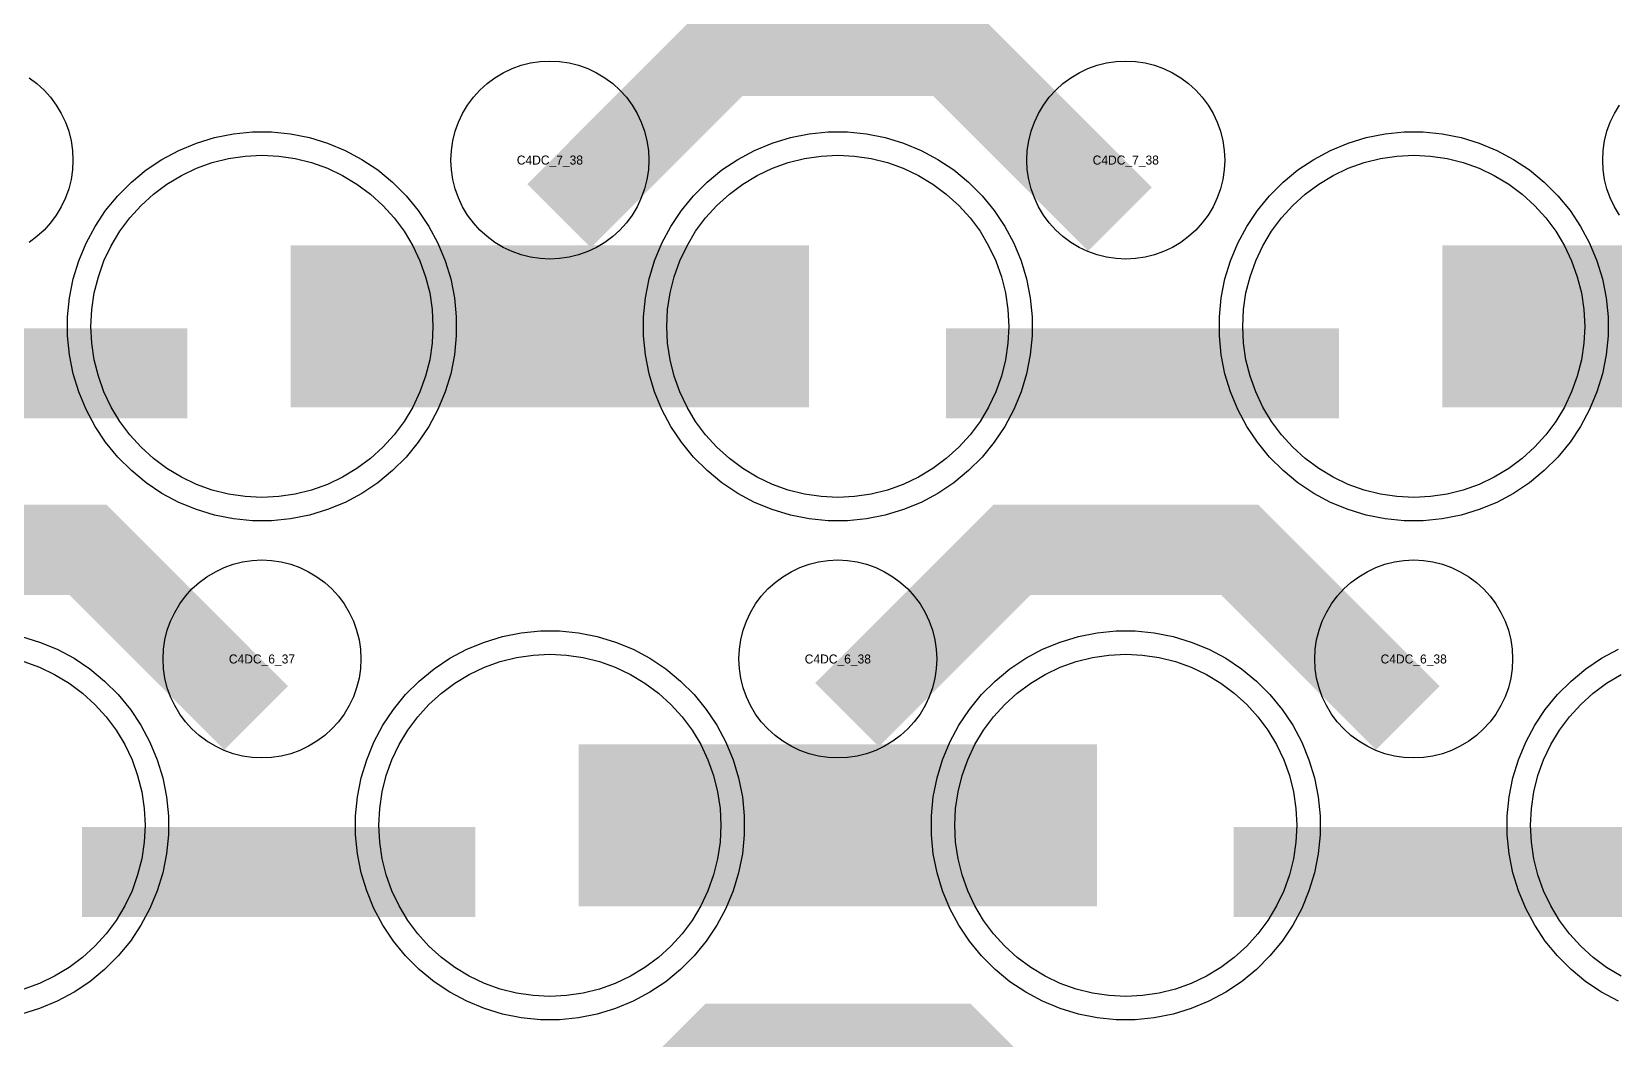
# Model space of a CAD drawing. Extents: x -11880 to 11880, y -14992 to 14992.
# Drawn here: x 16 to 455.8, y -14067.6 to -13787.8 of the extents above; entities that cross this region are included whole.
import ezdxf
from ezdxf.enums import TextEntityAlignment as Align

# ---------------------------------------------------------------- set-up
doc = ezdxf.new("R2010")
doc.units = 0
doc.header["$MEASUREMENT"] = 0
for name, color, linetype in [('GDS_775_DT_237', 138, 'CONTINUOUS'), ('RDL1_FS', 34, 'CONTINUOUS'), ('RDL_BS', 160, 'CONTINUOUS')]:
    doc.layers.add(name, color=color, linetype=linetype)

msp = doc.modelspace()

# ---------------------------------------------------------------- linework, layer by layer
at = {"layer": 'RDL1_FS', "color": 241, "true_color": 0xf7abae}
for points in [[(80, -13917.124), (75.343, -13916.895), (70.732, -13916.211), (66.209, -13915.079), (61.819, -13913.507), (57.605, -13911.515), (53.605, -13909.117), (49.86, -13906.339), (46.406, -13903.209), (43.276, -13899.755), (40.498, -13896.01), (38.1, -13892.01), (36.108, -13887.796), (34.536, -13883.406), (33.404, -13878.883), (32.72, -13874.272), (32.491, -13869.615), (32.72, -13864.958), (33.404, -13860.347), (34.536, -13855.824), (36.108, -13851.434), (38.1, -13847.22), (40.498, -13843.22), (43.276, -13839.475), (46.406, -13836.021), (49.86, -13832.891), (53.605, -13830.113), (57.605, -13827.715), (61.819, -13825.723), (66.209, -13824.151), (70.732, -13823.019), (75.343, -13822.335), (80, -13822.106), (84.657, -13822.335), (89.268, -13823.019), (93.791, -13824.151), (98.181, -13825.723), (102.395, -13827.715), (106.395, -13830.113), (110.14, -13832.891), (113.594, -13836.021), (116.724, -13839.475), (119.502, -13843.22), (121.9, -13847.22), (123.892, -13851.434), (125.464, -13855.824), (126.596, -13860.347), (127.28, -13864.958), (127.509, -13869.615), (127.28, -13874.272), (126.596, -13878.883), (125.464, -13883.406), (123.892, -13887.796), (121.9, -13892.01), (119.502, -13896.01), (116.724, -13899.755), (113.594, -13903.209), (110.14, -13906.339), (106.395, -13909.117), (102.395, -13911.515), (98.181, -13913.507), (93.791, -13915.079), (89.268, -13916.211), (84.657, -13916.895)], [(240, -13917.124), (235.343, -13916.895), (230.732, -13916.211), (226.209, -13915.079), (221.819, -13913.507), (217.605, -13911.515), (213.605, -13909.117), (209.86, -13906.339), (206.406, -13903.209), (203.276, -13899.755), (200.498, -13896.01), (198.1, -13892.01), (196.108, -13887.796), (194.536, -13883.406), (193.404, -13878.883), (192.72, -13874.272), (192.491, -13869.615), (192.72, -13864.958), (193.404, -13860.347), (194.536, -13855.824), (196.108, -13851.434), (198.1, -13847.22), (200.498, -13843.22), (203.276, -13839.475), (206.406, -13836.021), (209.86, -13832.891), (213.605, -13830.113), (217.605, -13827.715), (221.819, -13825.723), (226.209, -13824.151), (230.732, -13823.019), (235.343, -13822.335), (240, -13822.106), (244.657, -13822.335), (249.268, -13823.019), (253.791, -13824.151), (258.181, -13825.723), (262.395, -13827.715), (266.395, -13830.113), (270.14, -13832.891), (273.594, -13836.021), (276.724, -13839.475), (279.502, -13843.22), (281.9, -13847.22), (283.892, -13851.434), (285.464, -13855.824), (286.596, -13860.347), (287.28, -13864.958), (287.509, -13869.615), (287.28, -13874.272), (286.596, -13878.883), (285.464, -13883.406), (283.892, -13887.796), (281.9, -13892.01), (279.502, -13896.01), (276.724, -13899.755), (273.594, -13903.209), (270.14, -13906.339), (266.395, -13909.117), (262.395, -13911.515), (258.181, -13913.507), (253.791, -13915.079), (249.268, -13916.211), (244.657, -13916.895)], [(400, -13917.124), (395.343, -13916.895), (390.732, -13916.211), (386.209, -13915.079), (381.819, -13913.507), (377.605, -13911.515), (373.605, -13909.117), (369.86, -13906.339), (366.406, -13903.209), (363.276, -13899.755), (360.498, -13896.01), (358.1, -13892.01), (356.108, -13887.796), (354.536, -13883.406), (353.404, -13878.883), (352.72, -13874.272), (352.491, -13869.615), (352.72, -13864.958), (353.404, -13860.347), (354.536, -13855.824), (356.108, -13851.434), (358.1, -13847.22), (360.498, -13843.22), (363.276, -13839.475), (366.406, -13836.021), (369.86, -13832.891), (373.605, -13830.113), (377.605, -13827.715), (381.819, -13825.723), (386.209, -13824.151), (390.732, -13823.019), (395.343, -13822.335), (400, -13822.106), (404.657, -13822.335), (409.268, -13823.019), (413.791, -13824.151), (418.181, -13825.723), (422.395, -13827.715), (426.395, -13830.113), (430.14, -13832.891), (433.594, -13836.021), (436.724, -13839.475), (439.502, -13843.22), (441.9, -13847.22), (443.892, -13851.434), (445.464, -13855.824), (446.596, -13860.347), (447.28, -13864.958), (447.509, -13869.615), (447.28, -13874.272), (446.596, -13878.883), (445.464, -13883.406), (443.892, -13887.796), (441.9, -13892.01), (439.502, -13896.01), (436.724, -13899.755), (433.594, -13903.209), (430.14, -13906.339), (426.395, -13909.117), (422.395, -13911.515), (418.181, -13913.507), (413.791, -13915.079), (409.268, -13916.211), (404.657, -13916.895)], [(160, -14055.689), (155.343, -14055.46), (150.732, -14054.776), (146.209, -14053.644), (141.819, -14052.072), (137.605, -14050.08), (133.605, -14047.682), (129.86, -14044.904), (126.406, -14041.774), (123.276, -14038.32), (120.498, -14034.575), (118.1, -14030.575), (116.108, -14026.361), (114.536, -14021.971), (113.404, -14017.448), (112.72, -14012.837), (112.491, -14008.18), (112.72, -14003.523), (113.404, -13998.912), (114.536, -13994.389), (116.108, -13989.999), (118.1, -13985.785), (120.498, -13981.785), (123.276, -13978.04), (126.406, -13974.586), (129.86, -13971.456), (133.605, -13968.678), (137.605, -13966.28), (141.819, -13964.288), (146.209, -13962.716), (150.732, -13961.584), (155.343, -13960.9), (160, -13960.671), (164.657, -13960.9), (169.268, -13961.584), (173.791, -13962.716), (178.181, -13964.288), (182.395, -13966.28), (186.395, -13968.678), (190.14, -13971.456), (193.594, -13974.586), (196.724, -13978.04), (199.502, -13981.785), (201.9, -13985.785), (203.892, -13989.999), (205.464, -13994.389), (206.596, -13998.912), (207.28, -14003.523), (207.509, -14008.18), (207.28, -14012.837), (206.596, -14017.448), (205.464, -14021.971), (203.892, -14026.361), (201.9, -14030.575), (199.502, -14034.575), (196.724, -14038.32), (193.594, -14041.774), (190.14, -14044.904), (186.395, -14047.682), (182.395, -14050.08), (178.181, -14052.072), (173.791, -14053.644), (169.268, -14054.776), (164.657, -14055.46)], [(320, -14055.689), (315.343, -14055.46), (310.732, -14054.776), (306.209, -14053.644), (301.819, -14052.072), (297.605, -14050.08), (293.605, -14047.682), (289.86, -14044.904), (286.406, -14041.774), (283.276, -14038.32), (280.498, -14034.575), (278.1, -14030.575), (276.108, -14026.361), (274.536, -14021.971), (273.404, -14017.448), (272.72, -14012.837), (272.491, -14008.18), (272.72, -14003.523), (273.404, -13998.912), (274.536, -13994.389), (276.108, -13989.999), (278.1, -13985.785), (280.498, -13981.785), (283.276, -13978.04), (286.406, -13974.586), (289.86, -13971.456), (293.605, -13968.678), (297.605, -13966.28), (301.819, -13964.288), (306.209, -13962.716), (310.732, -13961.584), (315.343, -13960.9), (320, -13960.671), (324.657, -13960.9), (329.268, -13961.584), (333.791, -13962.716), (338.181, -13964.288), (342.395, -13966.28), (346.395, -13968.678), (350.14, -13971.456), (353.594, -13974.586), (356.724, -13978.04), (359.502, -13981.785), (361.9, -13985.785), (363.892, -13989.999), (365.464, -13994.389), (366.596, -13998.912), (367.28, -14003.523), (367.509, -14008.18), (367.28, -14012.837), (366.596, -14017.448), (365.464, -14021.971), (363.892, -14026.361), (361.9, -14030.575), (359.502, -14034.575), (356.724, -14038.32), (353.594, -14041.774), (350.14, -14044.904), (346.395, -14047.682), (342.395, -14050.08), (338.181, -14052.072), (333.791, -14053.644), (329.268, -14054.776), (324.657, -14055.46)]]:
    msp.add_lwpolyline(points, close=True, dxfattribs=at)
for points in [[(88.002, -13869.615, 45, 45, 0), (160.002, -13869.615, 45, 45, 0)], [(160.002, -13869.615, 45, 45, 0), (232.002, -13869.615, 45, 45, 0)], [(408.002, -13869.615, 45, 45, 0), (480.002, -13869.615, 45, 45, 0)], [(168.002, -14008.18, 45, 45, 0), (240.002, -14008.18, 45, 45, 0)], [(240.002, -14008.18, 45, 45, 0), (312.002, -14008.18, 45, 45, 0)]]:
    msp.add_lwpolyline(points, format="xyseb", dxfattribs=at)
for points in [[(13.791, -13962.716), (18.181, -13964.288), (22.395, -13966.28), (26.395, -13968.678), (30.14, -13971.456), (33.594, -13974.586), (36.724, -13978.04), (39.502, -13981.785), (41.9, -13985.785), (43.892, -13989.999), (45.464, -13994.389), (46.596, -13998.912), (47.28, -14003.523), (47.509, -14008.18), (47.28, -14012.837), (46.596, -14017.448), (45.464, -14021.971), (43.892, -14026.361), (41.9, -14030.575), (39.502, -14034.575), (36.724, -14038.32), (33.594, -14041.774), (30.14, -14044.904), (26.395, -14047.682), (22.395, -14050.08), (18.181, -14052.072), (13.791, -14053.644)], [(457.605, -14050.08), (453.605, -14047.682), (449.86, -14044.904), (446.406, -14041.774), (443.276, -14038.32), (440.498, -14034.575), (438.1, -14030.575), (436.108, -14026.361), (434.536, -14021.971), (433.404, -14017.448), (432.72, -14012.837), (432.491, -14008.18), (432.72, -14003.523), (433.404, -13998.912), (434.536, -13994.389), (436.108, -13989.999), (438.1, -13985.785), (440.498, -13981.785), (443.276, -13978.04), (446.406, -13974.586), (449.86, -13971.456), (453.605, -13968.678), (457.605, -13966.28)]]:
    msp.add_lwpolyline(points, dxfattribs=at)
at = {"layer": 'RDL_BS'}
for points in [[(162.562, -13838.929, 25, 25, 0), (208.377, -13793.114, 25, 25, 0), (241.93, -13793.114, 25, 25, 0)], [(318.401, -13839.828, 25, 25, 0), (271.687, -13793.114, 25, 25, 0), (241.929, -13793.114, 25, 25, 0)], [(78.401, -13978.393, 25, 25, 0), (31.687, -13931.679, 25, 25, 0), (1.929, -13931.679, 25, 25, 0)], [(242.562, -13977.494, 25, 25, 0), (288.377, -13931.679, 25, 25, 0), (321.93, -13931.679, 25, 25, 0)], [(398.401, -13978.393, 25, 25, 0), (351.687, -13931.679, 25, 25, 0), (321.929, -13931.679, 25, 25, 0)], [(162.562, -14116.059, 25, 25, 0), (208.377, -14070.244, 25, 25, 0), (241.93, -14070.244, 25, 25, 0)], [(318.401, -14116.958, 25, 25, 0), (271.687, -14070.244, 25, 25, 0), (241.929, -14070.244, 25, 25, 0)]]:
    msp.add_lwpolyline(points, format="xyseb", dxfattribs=at)
for points in [[(160, -13850.921), (157.307, -13850.789), (154.635, -13850.393), (152.016, -13849.736), (149.481, -13848.829), (147.044, -13847.677), (144.72, -13846.284), (142.557, -13844.681), (140.558, -13842.869), (138.746, -13840.87), (137.143, -13838.707), (135.75, -13836.383), (134.598, -13833.946), (133.691, -13831.411), (133.034, -13828.792), (132.638, -13826.12), (132.506, -13823.427), (132.638, -13820.734), (133.034, -13818.062), (133.691, -13815.443), (134.598, -13812.908), (135.75, -13810.471), (137.143, -13808.147), (138.746, -13805.984), (140.558, -13803.985), (142.557, -13802.173), (144.72, -13800.57), (147.044, -13799.177), (149.481, -13798.025), (152.016, -13797.118), (154.635, -13796.461), (157.307, -13796.065), (160, -13795.933), (162.693, -13796.065), (165.365, -13796.461), (167.984, -13797.118), (170.519, -13798.025), (172.956, -13799.177), (175.28, -13800.57), (177.443, -13802.173), (179.442, -13803.985), (181.254, -13805.984), (182.857, -13808.147), (184.25, -13810.471), (185.402, -13812.908), (186.309, -13815.443), (186.966, -13818.062), (187.362, -13820.734), (187.494, -13823.427), (187.362, -13826.12), (186.966, -13828.792), (186.309, -13831.411), (185.402, -13833.946), (184.25, -13836.383), (182.857, -13838.707), (181.254, -13840.87), (179.442, -13842.869), (177.443, -13844.681), (175.28, -13846.284), (172.956, -13847.677), (170.519, -13848.829), (167.984, -13849.736), (165.365, -13850.393), (162.693, -13850.789)], [(320, -13850.921), (317.307, -13850.789), (314.635, -13850.393), (312.016, -13849.736), (309.481, -13848.829), (307.044, -13847.677), (304.72, -13846.284), (302.557, -13844.681), (300.558, -13842.869), (298.746, -13840.87), (297.143, -13838.707), (295.75, -13836.383), (294.598, -13833.946), (293.691, -13831.411), (293.034, -13828.792), (292.638, -13826.12), (292.506, -13823.427), (292.638, -13820.734), (293.034, -13818.062), (293.691, -13815.443), (294.598, -13812.908), (295.75, -13810.471), (297.143, -13808.147), (298.746, -13805.984), (300.558, -13803.985), (302.557, -13802.173), (304.72, -13800.57), (307.044, -13799.177), (309.481, -13798.025), (312.016, -13797.118), (314.635, -13796.461), (317.307, -13796.065), (320, -13795.933), (322.693, -13796.065), (325.365, -13796.461), (327.984, -13797.118), (330.519, -13798.025), (332.956, -13799.177), (335.28, -13800.57), (337.443, -13802.173), (339.442, -13803.985), (341.254, -13805.984), (342.857, -13808.147), (344.25, -13810.471), (345.402, -13812.908), (346.309, -13815.443), (346.966, -13818.062), (347.362, -13820.734), (347.494, -13823.427), (347.362, -13826.12), (346.966, -13828.792), (346.309, -13831.411), (345.402, -13833.946), (344.25, -13836.383), (342.857, -13838.707), (341.254, -13840.87), (339.442, -13842.869), (337.443, -13844.681), (335.28, -13846.284), (332.956, -13847.677), (330.519, -13848.829), (327.984, -13849.736), (325.365, -13850.393), (322.693, -13850.789)], [(80, -13989.486), (77.307, -13989.354), (74.635, -13988.958), (72.016, -13988.301), (69.481, -13987.394), (67.044, -13986.242), (64.72, -13984.849), (62.557, -13983.246), (60.558, -13981.434), (58.746, -13979.435), (57.143, -13977.272), (55.75, -13974.948), (54.598, -13972.511), (53.691, -13969.976), (53.034, -13967.357), (52.638, -13964.685), (52.506, -13961.992), (52.638, -13959.299), (53.034, -13956.627), (53.691, -13954.008), (54.598, -13951.473), (55.75, -13949.036), (57.143, -13946.712), (58.746, -13944.549), (60.558, -13942.55), (62.557, -13940.738), (64.72, -13939.135), (67.044, -13937.742), (69.481, -13936.59), (72.016, -13935.683), (74.635, -13935.026), (77.307, -13934.63), (80, -13934.498), (82.693, -13934.63), (85.365, -13935.026), (87.984, -13935.683), (90.519, -13936.59), (92.956, -13937.742), (95.28, -13939.135), (97.443, -13940.738), (99.442, -13942.55), (101.254, -13944.549), (102.857, -13946.712), (104.25, -13949.036), (105.402, -13951.473), (106.309, -13954.008), (106.966, -13956.627), (107.362, -13959.299), (107.494, -13961.992), (107.362, -13964.685), (106.966, -13967.357), (106.309, -13969.976), (105.402, -13972.511), (104.25, -13974.948), (102.857, -13977.272), (101.254, -13979.435), (99.442, -13981.434), (97.443, -13983.246), (95.28, -13984.849), (92.956, -13986.242), (90.519, -13987.394), (87.984, -13988.301), (85.365, -13988.958), (82.693, -13989.354)], [(240, -13989.486), (237.307, -13989.354), (234.635, -13988.958), (232.016, -13988.301), (229.481, -13987.394), (227.044, -13986.242), (224.72, -13984.849), (222.557, -13983.246), (220.558, -13981.434), (218.746, -13979.435), (217.143, -13977.272), (215.75, -13974.948), (214.598, -13972.511), (213.691, -13969.976), (213.034, -13967.357), (212.638, -13964.685), (212.506, -13961.992), (212.638, -13959.299), (213.034, -13956.627), (213.691, -13954.008), (214.598, -13951.473), (215.75, -13949.036), (217.143, -13946.712), (218.746, -13944.549), (220.558, -13942.55), (222.557, -13940.738), (224.72, -13939.135), (227.044, -13937.742), (229.481, -13936.59), (232.016, -13935.683), (234.635, -13935.026), (237.307, -13934.63), (240, -13934.498), (242.693, -13934.63), (245.365, -13935.026), (247.984, -13935.683), (250.519, -13936.59), (252.956, -13937.742), (255.28, -13939.135), (257.443, -13940.738), (259.442, -13942.55), (261.254, -13944.549), (262.857, -13946.712), (264.25, -13949.036), (265.402, -13951.473), (266.309, -13954.008), (266.966, -13956.627), (267.362, -13959.299), (267.494, -13961.992), (267.362, -13964.685), (266.966, -13967.357), (266.309, -13969.976), (265.402, -13972.511), (264.25, -13974.948), (262.857, -13977.272), (261.254, -13979.435), (259.442, -13981.434), (257.443, -13983.246), (255.28, -13984.849), (252.956, -13986.242), (250.519, -13987.394), (247.984, -13988.301), (245.365, -13988.958), (242.693, -13989.354)], [(400, -13989.486), (397.307, -13989.354), (394.635, -13988.958), (392.016, -13988.301), (389.481, -13987.394), (387.044, -13986.242), (384.72, -13984.849), (382.557, -13983.246), (380.558, -13981.434), (378.746, -13979.435), (377.143, -13977.272), (375.75, -13974.948), (374.598, -13972.511), (373.691, -13969.976), (373.034, -13967.357), (372.638, -13964.685), (372.506, -13961.992), (372.638, -13959.299), (373.034, -13956.627), (373.691, -13954.008), (374.598, -13951.473), (375.75, -13949.036), (377.143, -13946.712), (378.746, -13944.549), (380.558, -13942.55), (382.557, -13940.738), (384.72, -13939.135), (387.044, -13937.742), (389.481, -13936.59), (392.016, -13935.683), (394.635, -13935.026), (397.307, -13934.63), (400, -13934.498), (402.693, -13934.63), (405.365, -13935.026), (407.984, -13935.683), (410.519, -13936.59), (412.956, -13937.742), (415.28, -13939.135), (417.443, -13940.738), (419.442, -13942.55), (421.254, -13944.549), (422.857, -13946.712), (424.25, -13949.036), (425.402, -13951.473), (426.309, -13954.008), (426.966, -13956.627), (427.362, -13959.299), (427.494, -13961.992), (427.362, -13964.685), (426.966, -13967.357), (426.309, -13969.976), (425.402, -13972.511), (424.25, -13974.948), (422.857, -13977.272), (421.254, -13979.435), (419.442, -13981.434), (417.443, -13983.246), (415.28, -13984.849), (412.956, -13986.242), (410.519, -13987.394), (407.984, -13988.301), (405.365, -13988.958), (402.693, -13989.354)]]:
    msp.add_lwpolyline(points, close=True, dxfattribs=at)
for points in [[(15.28, -13800.57), (17.443, -13802.173), (19.442, -13803.985), (21.254, -13805.984), (22.857, -13808.147), (24.25, -13810.471), (25.402, -13812.908), (26.309, -13815.443), (26.966, -13818.062), (27.362, -13820.734), (27.494, -13823.427), (27.362, -13826.12), (26.966, -13828.792), (26.309, -13831.411), (25.402, -13833.946), (24.25, -13836.383), (22.857, -13838.707), (21.254, -13840.87), (19.442, -13842.869), (17.443, -13844.681), (15.28, -13846.284)], [(457.143, -13838.707), (455.75, -13836.383), (454.598, -13833.946), (453.691, -13831.411), (453.034, -13828.792), (452.638, -13826.12), (452.506, -13823.427), (452.638, -13820.734), (453.034, -13818.062), (453.691, -13815.443), (454.598, -13812.908), (455.75, -13810.471), (457.143, -13808.147)]]:
    msp.add_lwpolyline(points, dxfattribs=at)
at = {"layer": 'RDL_BS', "color": 241, "true_color": 0xf7abae}
for points in [[(77.356, -13923.615), (72.062, -13923.098), (66.835, -13922.052), (61.795, -13920.521), (56.885, -13918.49), (52.223, -13915.998), (47.809, -13913.051), (43.708, -13909.689), (39.926, -13905.907), (36.564, -13901.806), (33.617, -13897.392), (31.125, -13892.73), (29.094, -13887.82), (27.563, -13882.78), (26.517, -13877.553), (26, -13872.259), (26, -13866.971), (26.517, -13861.677), (27.563, -13856.45), (29.094, -13851.41), (31.125, -13846.5), (33.617, -13841.838), (36.564, -13837.424), (39.926, -13833.323), (43.708, -13829.541), (47.809, -13826.179), (52.223, -13823.232), (56.885, -13820.74), (61.795, -13818.709), (66.835, -13817.178), (72.062, -13816.132), (77.356, -13815.615), (82.644, -13815.615), (87.938, -13816.132), (93.165, -13817.178), (98.205, -13818.709), (103.115, -13820.74), (107.777, -13823.232), (112.191, -13826.179), (116.292, -13829.541), (120.074, -13833.323), (123.436, -13837.424), (126.383, -13841.838), (128.875, -13846.5), (130.906, -13851.41), (132.437, -13856.45), (133.483, -13861.677), (134, -13866.971), (134, -13872.259), (133.483, -13877.553), (132.437, -13882.78), (130.906, -13887.82), (128.875, -13892.73), (126.383, -13897.392), (123.436, -13901.806), (120.074, -13905.907), (116.292, -13909.689), (112.191, -13913.051), (107.777, -13915.998), (103.115, -13918.49), (98.205, -13920.521), (93.165, -13922.052), (87.938, -13923.098), (82.644, -13923.615)], [(237.356, -13923.615), (232.062, -13923.098), (226.835, -13922.052), (221.795, -13920.521), (216.885, -13918.49), (212.223, -13915.998), (207.809, -13913.051), (203.708, -13909.689), (199.926, -13905.907), (196.564, -13901.806), (193.617, -13897.392), (191.125, -13892.73), (189.094, -13887.82), (187.563, -13882.78), (186.517, -13877.553), (186, -13872.259), (186, -13866.971), (186.517, -13861.677), (187.563, -13856.45), (189.094, -13851.41), (191.125, -13846.5), (193.617, -13841.838), (196.564, -13837.424), (199.926, -13833.323), (203.708, -13829.541), (207.809, -13826.179), (212.223, -13823.232), (216.885, -13820.74), (221.795, -13818.709), (226.835, -13817.178), (232.062, -13816.132), (237.356, -13815.615), (242.644, -13815.615), (247.938, -13816.132), (253.165, -13817.178), (258.205, -13818.709), (263.115, -13820.74), (267.777, -13823.232), (272.191, -13826.179), (276.292, -13829.541), (280.074, -13833.323), (283.436, -13837.424), (286.383, -13841.838), (288.875, -13846.5), (290.906, -13851.41), (292.437, -13856.45), (293.483, -13861.677), (294, -13866.971), (294, -13872.259), (293.483, -13877.553), (292.437, -13882.78), (290.906, -13887.82), (288.875, -13892.73), (286.383, -13897.392), (283.436, -13901.806), (280.074, -13905.907), (276.292, -13909.689), (272.191, -13913.051), (267.777, -13915.998), (263.115, -13918.49), (258.205, -13920.521), (253.165, -13922.052), (247.938, -13923.098), (242.644, -13923.615)], [(397.356, -13923.615), (392.062, -13923.098), (386.835, -13922.052), (381.795, -13920.521), (376.885, -13918.49), (372.223, -13915.998), (367.809, -13913.051), (363.708, -13909.689), (359.926, -13905.907), (356.564, -13901.806), (353.617, -13897.392), (351.125, -13892.73), (349.094, -13887.82), (347.563, -13882.78), (346.517, -13877.553), (346, -13872.259), (346, -13866.971), (346.517, -13861.677), (347.563, -13856.45), (349.094, -13851.41), (351.125, -13846.5), (353.617, -13841.838), (356.564, -13837.424), (359.926, -13833.323), (363.708, -13829.541), (367.809, -13826.179), (372.223, -13823.232), (376.885, -13820.74), (381.795, -13818.709), (386.835, -13817.178), (392.062, -13816.132), (397.356, -13815.615), (402.644, -13815.615), (407.938, -13816.132), (413.165, -13817.178), (418.205, -13818.709), (423.115, -13820.74), (427.777, -13823.232), (432.191, -13826.179), (436.292, -13829.541), (440.074, -13833.323), (443.436, -13837.424), (446.383, -13841.838), (448.875, -13846.5), (450.906, -13851.41), (452.437, -13856.45), (453.483, -13861.677), (454, -13866.971), (454, -13872.259), (453.483, -13877.553), (452.437, -13882.78), (450.906, -13887.82), (448.875, -13892.73), (446.383, -13897.392), (443.436, -13901.806), (440.074, -13905.907), (436.292, -13909.689), (432.191, -13913.051), (427.777, -13915.998), (423.115, -13918.49), (418.205, -13920.521), (413.165, -13922.052), (407.938, -13923.098), (402.644, -13923.615)], [(157.356, -14062.18), (152.062, -14061.663), (146.835, -14060.617), (141.795, -14059.086), (136.885, -14057.055), (132.223, -14054.563), (127.809, -14051.616), (123.708, -14048.254), (119.926, -14044.472), (116.564, -14040.371), (113.617, -14035.957), (111.125, -14031.295), (109.094, -14026.385), (107.563, -14021.345), (106.517, -14016.118), (106, -14010.824), (106, -14005.536), (106.517, -14000.242), (107.563, -13995.015), (109.094, -13989.975), (111.125, -13985.065), (113.617, -13980.403), (116.564, -13975.989), (119.926, -13971.888), (123.708, -13968.106), (127.809, -13964.744), (132.223, -13961.797), (136.885, -13959.305), (141.795, -13957.274), (146.835, -13955.743), (152.062, -13954.697), (157.356, -13954.18), (162.644, -13954.18), (167.938, -13954.697), (173.165, -13955.743), (178.205, -13957.274), (183.115, -13959.305), (187.777, -13961.797), (192.191, -13964.744), (196.292, -13968.106), (200.074, -13971.888), (203.436, -13975.989), (206.383, -13980.403), (208.875, -13985.065), (210.906, -13989.975), (212.437, -13995.015), (213.483, -14000.242), (214, -14005.536), (214, -14010.824), (213.483, -14016.118), (212.437, -14021.345), (210.906, -14026.385), (208.875, -14031.295), (206.383, -14035.957), (203.436, -14040.371), (200.074, -14044.472), (196.292, -14048.254), (192.191, -14051.616), (187.777, -14054.563), (183.115, -14057.055), (178.205, -14059.086), (173.165, -14060.617), (167.938, -14061.663), (162.644, -14062.18)], [(317.356, -14062.18), (312.062, -14061.663), (306.835, -14060.617), (301.795, -14059.086), (296.885, -14057.055), (292.223, -14054.563), (287.809, -14051.616), (283.708, -14048.254), (279.926, -14044.472), (276.564, -14040.371), (273.617, -14035.957), (271.125, -14031.295), (269.094, -14026.385), (267.563, -14021.345), (266.517, -14016.118), (266, -14010.824), (266, -14005.536), (266.517, -14000.242), (267.563, -13995.015), (269.094, -13989.975), (271.125, -13985.065), (273.617, -13980.403), (276.564, -13975.989), (279.926, -13971.888), (283.708, -13968.106), (287.809, -13964.744), (292.223, -13961.797), (296.885, -13959.305), (301.795, -13957.274), (306.835, -13955.743), (312.062, -13954.697), (317.356, -13954.18), (322.644, -13954.18), (327.938, -13954.697), (333.165, -13955.743), (338.205, -13957.274), (343.115, -13959.305), (347.777, -13961.797), (352.191, -13964.744), (356.292, -13968.106), (360.074, -13971.888), (363.436, -13975.989), (366.383, -13980.403), (368.875, -13985.065), (370.906, -13989.975), (372.437, -13995.015), (373.483, -14000.242), (374, -14005.536), (374, -14010.824), (373.483, -14016.118), (372.437, -14021.345), (370.906, -14026.385), (368.875, -14031.295), (366.383, -14035.957), (363.436, -14040.371), (360.074, -14044.472), (356.292, -14048.254), (352.191, -14051.616), (347.777, -14054.563), (343.115, -14057.055), (338.205, -14059.086), (333.165, -14060.617), (327.938, -14061.663), (322.644, -14062.18)]]:
    msp.add_lwpolyline(points, close=True, dxfattribs=at)
for points in [[(-49.984, -13882.628, 25, 25, 0), (59.281, -13882.628, 25, 25, 0)], [(270.016, -13882.628, 25, 25, 0), (379.281, -13882.628, 25, 25, 0)], [(30.016, -14021.193, 25, 25, 0), (139.281, -14021.193, 25, 25, 0)], [(350.016, -14021.193, 25, 25, 0), (459.281, -14021.193, 25, 25, 0)]]:
    msp.add_lwpolyline(points, format="xyseb", dxfattribs=at)
for points in [[(13.165, -13955.743), (18.205, -13957.274), (23.115, -13959.305), (27.777, -13961.797), (32.191, -13964.744), (36.292, -13968.106), (40.074, -13971.888), (43.436, -13975.989), (46.383, -13980.403), (48.875, -13985.065), (50.906, -13989.975), (52.437, -13995.015), (53.483, -14000.242), (54, -14005.536), (54, -14010.824), (53.483, -14016.118), (52.437, -14021.345), (50.906, -14026.385), (48.875, -14031.295), (46.383, -14035.957), (43.436, -14040.371), (40.074, -14044.472), (36.292, -14048.254), (32.191, -14051.616), (27.777, -14054.563), (23.115, -14057.055), (18.205, -14059.086), (13.165, -14060.617)], [(456.885, -14057.055), (452.223, -14054.563), (447.809, -14051.616), (443.708, -14048.254), (439.926, -14044.472), (436.564, -14040.371), (433.617, -14035.957), (431.125, -14031.295), (429.094, -14026.385), (427.563, -14021.345), (426.517, -14016.118), (426, -14010.824), (426, -14005.536), (426.517, -14000.242), (427.563, -13995.015), (429.094, -13989.975), (431.125, -13985.065), (433.617, -13980.403), (436.564, -13975.989), (439.926, -13971.888), (443.708, -13968.106), (447.809, -13964.744), (452.223, -13961.797), (456.885, -13959.305)]]:
    msp.add_lwpolyline(points, dxfattribs=at)

# ---------------------------------------------------------------- texts
at = {"layer": 'GDS_775_DT_237'}
for s, p in [('C4DC_7_38', (160, -13823.427)), ('C4DC_7_38', (160, -13823.427)), ('C4DC_7_38', (320, -13823.427)), ('C4DC_7_38', (320, -13823.427)), ('C4DC_6_37', (80, -13961.992)), ('C4DC_6_37', (80, -13961.992)), ('C4DC_6_38', (240, -13961.992)), ('C4DC_6_38', (240, -13961.992)), ('C4DC_6_38', (400, -13961.992)), ('C4DC_6_38', (400, -13961.992))]:
    msp.add_text(s, height=2.5, dxfattribs=at).set_placement(p, align=Align.MIDDLE_CENTER)

doc.saveas('drawing.dxf')
